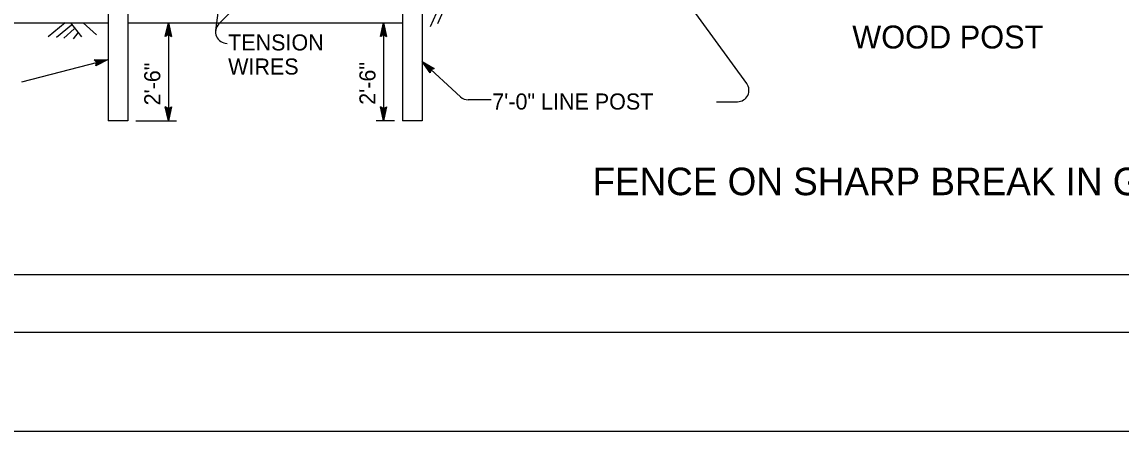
# Model space of a CAD drawing. Extents: x -894 to 866, y -472 to 714.
# Drawn here: x -426.8 to 51.6, y -472.4 to -294.2 of the extents above; entities that cross this region are included whole.
import ezdxf

# ---------------------------------------------------------------- set-up
doc = ezdxf.new("R2010")
doc.units = 0
for name, color, linetype in [('60 Nongeo Data', 7, 'Continuous'), ('border_PLOTTING-ELEMENTS', 7, 'Continuous'), ('border_rw_22x34_Cut_Lines', 7, 'Continuous'), ('border_SHEET', 7, 'Continuous'), ('mc_FENCE', 7, 'Continuous'), ('mc_FENCE-anno', 7, 'Continuous'), ('rd_PROFILE-OG', 7, 'Continuous')]:
    doc.layers.add(name, color=color, linetype=linetype)

# ---------------------------------------------------------------- blocks, each defined once
blk = doc.blocks.new('AHT')
at = {"layer": '60 Nongeo Data'}
blk.add_lwpolyline([(-5.91, 1.32), (0, 0), (-5.91, -1.31), (-5.7, -0.96), (-1.37, 0), (-5.7, 0.97), (-5.49, 0.62), (-2.72, 0), (-5.49, -0.61), (-5.28, -0.26), (-4.08, 0), (-5.28, 0.27), (-5.12, 0), (-5.91, -1.31), (-5.12, 0)], close=True, dxfattribs=at)

msp = doc.modelspace()

# ---------------------------------------------------------------- linework, layer by layer
at = {"layer": 'border_PLOTTING-ELEMENTS'}
for points in [[(-894.04, -472.44), (865.96, -472.44), (865.96, 713.56), (-894.04, 713.56)], [(-864.04, 670.56), (835.96, 670.56), (835.96, -429.44), (-864.04, -429.44)]]:
    msp.add_lwpolyline(points, close=True, dxfattribs=at)
at = {"layer": 'border_rw_22x34_Cut_Lines'}
msp.add_lwpolyline([(-864.04, 670.56), (835.96, 670.56), (835.96, -429.44), (-864.04, -429.44)], close=True, dxfattribs=at)
at = {"layer": 'border_SHEET'}
msp.add_line((810.96, -404.44), (-814.04, -404.44), dxfattribs=at)
at = {"layer": 'mc_FENCE'}
for p, q in [((-389.34, -217.63), (-389.34, -337.23)), ((-380.8, -217.63), (-380.8, -337.23)), ((-261.19, -217.63), (-261.19, -337.23)), ((-252.65, -217.63), (-252.65, -337.23)), ((-594.37, -294.51), (-389.34, -294.51)), ((-380.8, -294.51), (-261.19, -294.51)), ((-380.8, -337.23), (-389.34, -337.23)), ((-252.65, -337.23), (-261.19, -337.23))]:
    msp.add_line(p, q, dxfattribs=at)
at = {"layer": 'mc_FENCE-anno'}
for p, q in [((-342.53, -297.83), (-337.64, -262.97)), ((-341.16, -295.04), (-308.1, -261.1)), ((-111.34, -320.97), (-144.8, -274.96)), ((-363.13, -294.51), (-363.13, -337.23)), ((-269.47, -294.51), (-269.47, -337.23)), ((-337.53, -303.53), (-337.58, -303.53)), ((-426.84, -320.2), (-389.34, -310.48)), ((-235.94, -326.79), (-252.65, -311.41)), ((-222.62, -328.11), (-232.56, -328.11)), ((-124.54, -328.92), (-115.38, -328.92)), ((-377.3, -337.23), (-359.63, -337.23)), ((-264.69, -337.23), (-272.72, -337.23))]:
    msp.add_line(p, q, dxfattribs=at)
for points in [[(-395.39, -310.68), (-389.34, -310.48), (-394.73, -313.23), (-394.61, -312.83), (-390.66, -310.82), (-395.1, -310.97), (-394.81, -311.25), (-391.97, -311.16), (-394.5, -312.44), (-394.38, -312.05), (-393.29, -311.5), (-394.52, -311.54), (-394.29, -311.76), (-394.73, -313.23), (-394.29, -311.76)], [(-249.2, -316.38), (-252.65, -311.41), (-247.42, -314.45), (-247.81, -314.56), (-251.64, -312.34), (-249.12, -315.98), (-249.03, -315.58), (-250.65, -313.25), (-248.2, -314.68), (-248.59, -314.79), (-249.65, -314.18), (-248.95, -315.19), (-248.89, -314.88), (-247.42, -314.45), (-248.89, -314.88)]]:
    msp.add_lwpolyline(points, close=True, dxfattribs=at)
for centre, start, end in [((-337.58, -298.53), 135.7561, 270), ((-115.38, -323.92), 270, 36.0289), ((-232.56, -323.11), 227.3669, 270)]:
    msp.add_arc(centre, 5, start, end, dxfattribs=at)
at = {"layer": 'rd_PROFILE-OG'}
for p, q in [((-245.28, -287.6), (-249.17, -296.35)), ((-242.45, -287.18), (-245.92, -295)), ((-408, -294.62), (-415.38, -300.7)), ((-405.27, -295.51), (-411.88, -300.95)), ((-405.75, -294.59), (-400.93, -300.73)), ((-400.2, -294.56), (-394.36, -299.76)), ((-404.07, -297.21), (-408.57, -301.31)), ((-402.46, -298.97), (-404.58, -301.56))]:
    msp.add_line(p, q, dxfattribs=at)

# ---------------------------------------------------------------- block references
at = {"layer": 'mc_FENCE-anno', "xscale": 1.0169491525423728, "yscale": 1.012061028040939}
for p, rotation in [((-363.13, -294.51), 90), ((-269.47, -294.51), 90), ((-363.13, -337.23), -90), ((-269.47, -337.23), -90)]:
    msp.add_blockref('AHT', p, dxfattribs=dict(at, rotation=rotation))

# ---------------------------------------------------------------- texts
at = {"layer": 'mc_FENCE-anno'}
for s, height, p in [('WOOD POST', 10, (-65.43, -305.74)), ('TENSION ', 7, (-337.1, -306.6)), ('WIRES', 7, (-337.1, -317.1)), ('7\'-0" LINE POST', 7, (-222.13, -332.35)), ('FENCE ON SHARP BREAK IN GRADE', 12, (-178.5, -369.67))]:
    msp.add_text(s, height=height, dxfattribs=at).set_placement(p)
for p in [(-366.63, -330.53), (-272.97, -330.27)]:
    msp.add_text('2\'-6"', height=7, rotation=90, dxfattribs=at).set_placement(p)

doc.saveas('drawing.dxf')
